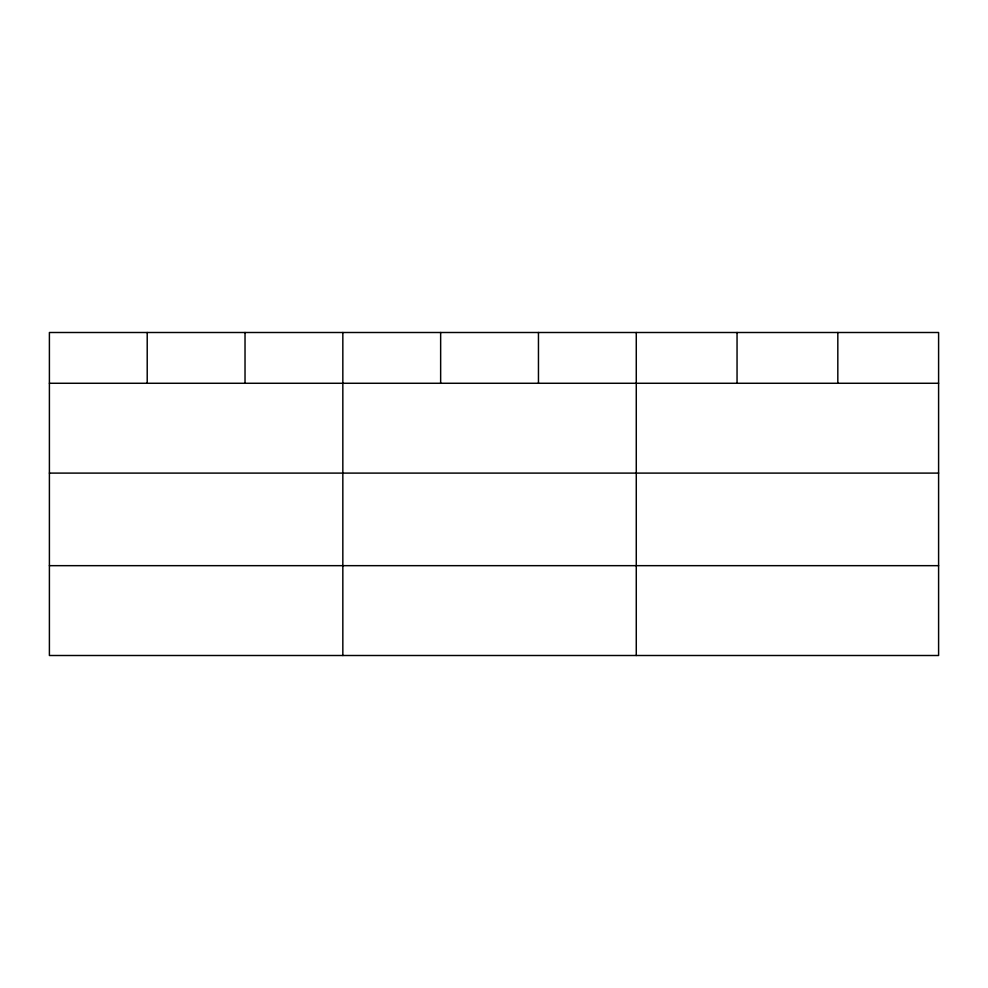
<?xml version="1.0" encoding="UTF-8"?>
<svg xmlns="http://www.w3.org/2000/svg" width="988" height="988" viewBox="0 0 988 988"><rect width="100%" height="100%" fill="white"/><g stroke="black" fill="none" stroke-linecap="round" stroke-linejoin="round"><path stroke-width="1.48" d="M938.6 473.104L938.6 332.499L49.4 332.499L49.4 655.501L938.6 655.501L938.6 473.104L49.4 473.104M49.4 383.27L938.6 383.27M49.4 565.667L938.6 565.667M837.824 332.499L837.824 383.27M737.048 332.499L737.048 383.27M636.272 332.499L636.272 655.501M538.46 332.499L538.46 383.27M440.648 332.499L440.648 383.27M342.836 332.499L342.836 655.501M245.024 332.499L245.024 383.27M147.212 332.499L147.212 383.27"/></g></svg>
